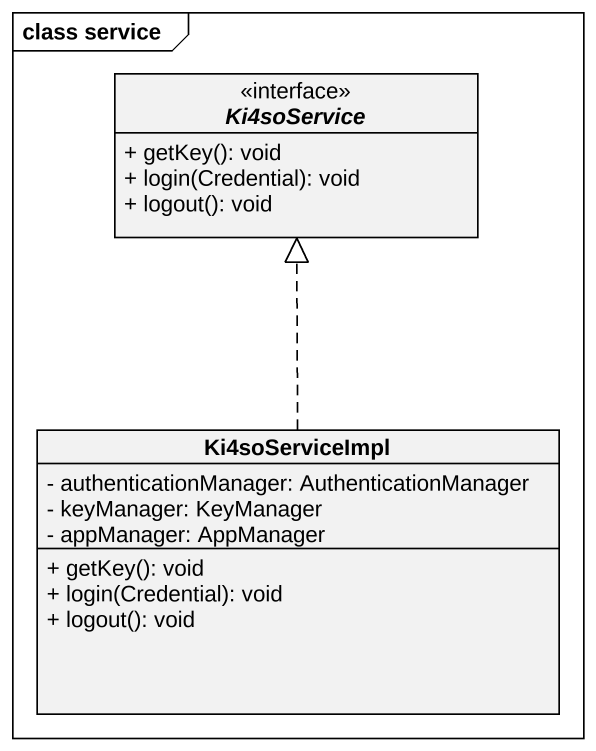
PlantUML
@startuml
mainframe class service
hide circle
hide empty members
skinparam classAttributeIconSize 0
interface Ki4soService <<interface>> {
  + getKey(): void
  + login(Credential): void
  + logout(): void
}
class Ki4soServiceImpl {
  - authenticationManager: AuthenticationManager
  - keyManager: KeyManager
  - appManager: AppManager
  + getKey(): void
  + login(Credential): void
  + logout(): void
}
Ki4soServiceImpl .up.|> Ki4soService
@enduml
